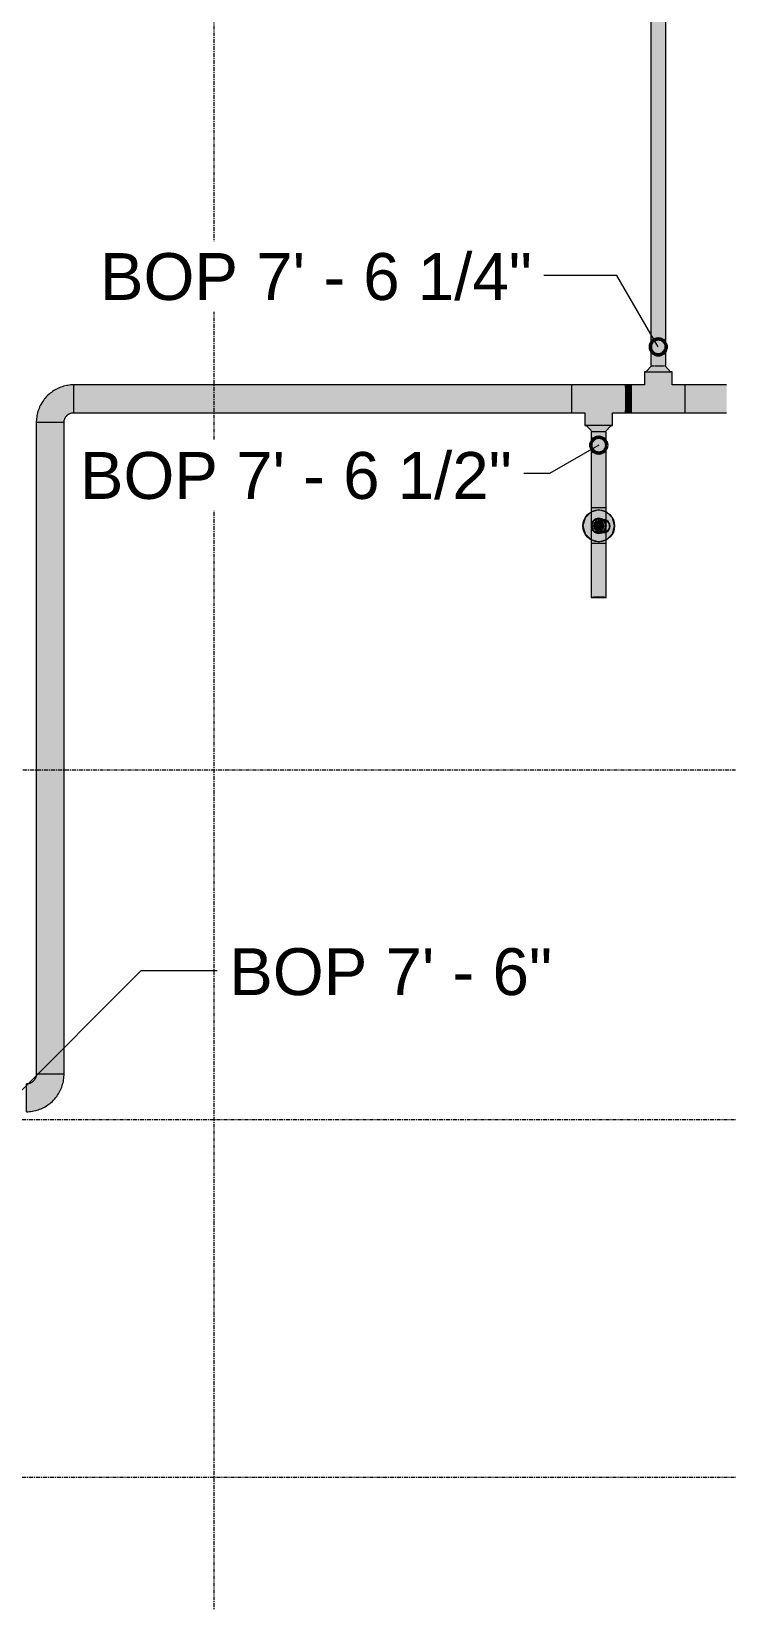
# Model space of a CAD drawing. Header units: inches. Extents: x -3679 to 241, y -496 to 1784.
# Drawn here: x -2155 to -2067.4, y -15.5 to 182 of the extents above; entities that cross this region are included whole.
import ezdxf

# ---------------------------------------------------------------- set-up
doc = ezdxf.new("R2010")
doc.units = ezdxf.units.IN
doc.header["$MEASUREMENT"] = 0
doc.linetypes.add('Grid Line', pattern=[0.875, 0.5, -0.125, 0.125, -0.125])
for name, color, linetype, lineweight in [('A-ANNO-NOTE', 250, 'Continuous', 9), ('G-ANNO-DIMS', 251, 'Continuous', 9), ('P-PIPE', 1, 'Continuous', 9), ('P-PIPE-CNTR', 1, 'Continuous', 9), ('S-GRID', 8, 'Continuous', 9)]:
    doc.layers.add(name, color=color, linetype=linetype, lineweight=lineweight)
doc.styles.add('Arial_1', font='arial.ttf', dxfattribs={"height": 5.901198})

# ---------------------------------------------------------------- blocks, each defined once
blk = doc.blocks.new('Elbow - Welded - Generic - Standard-1092361-LOWER PARKING')
at = {"layer": 'P-PIPE'}
for points in [[(-2155.61, 45.99), (-2154.14, 46.22), (-2152.82, 46.9), (-2151.75, 47.98), (-2151.1, 49.27), (-2150.86, 50.73), (-2151.74, 50.74), (-2154.36, 50.73), (-2154.53, 50.11), (-2154.99, 49.66), (-2155.61, 49.49), (-2155.6, 48.41), (-2155.61, 46.02)], [(-2153.48, 46.56), (-2153.09, 46.74), (-2153.02, 46.79), (-2153.22, 46.69)]]:
    blk.add_hatch(color=256, dxfattribs=at).paths.add_polyline_path(points, flags=0)
at = {"layer": 'P-PIPE', "flags": 128}
for points in [[(-2154.67, 49.92), (-2154.7, 49.88), (-2154.74, 49.85), (-2154.77, 49.81), (-2154.81, 49.78), (-2154.85, 49.75), (-2154.89, 49.72), (-2154.93, 49.69), (-2154.97, 49.67), (-2155.02, 49.64), (-2155.06, 49.62), (-2155.11, 49.6), (-2155.15, 49.58), (-2155.2, 49.56), (-2155.24, 49.55), (-2155.29, 49.53), (-2155.34, 49.52), (-2155.39, 49.51), (-2155.44, 49.5), (-2155.49, 49.5), (-2155.54, 49.49), (-2155.59, 49.49), (-2155.61, 49.49)], [(-2154.36, 50.73), (-2154.37, 50.68), (-2154.37, 50.64), (-2154.37, 50.59), (-2154.38, 50.54), (-2154.39, 50.49), (-2154.4, 50.44), (-2154.41, 50.39), (-2154.43, 50.34), (-2154.44, 50.3), (-2154.46, 50.25), (-2154.48, 50.21), (-2154.5, 50.16), (-2154.53, 50.12), (-2154.55, 50.07), (-2154.58, 50.03), (-2154.61, 49.99), (-2154.64, 49.95), (-2154.67, 49.92)], [(-2152.03, 47.63), (-2151.9, 47.77), (-2151.79, 47.92), (-2151.68, 48.08), (-2151.58, 48.24), (-2151.48, 48.4), (-2151.39, 48.57), (-2151.31, 48.74), (-2151.23, 48.91), (-2151.16, 49.09), (-2151.1, 49.26), (-2151.04, 49.45), (-2150.99, 49.63), (-2150.95, 49.82), (-2150.92, 50), (-2150.9, 50.19), (-2150.88, 50.38), (-2150.87, 50.57), (-2150.86, 50.73)], [(-2155.61, 45.99), (-2155.42, 46), (-2155.23, 46.01), (-2155.04, 46.03), (-2154.85, 46.05), (-2154.66, 46.09), (-2154.48, 46.13), (-2154.3, 46.18), (-2154.11, 46.23), (-2153.94, 46.3), (-2153.76, 46.37), (-2153.59, 46.44), (-2153.42, 46.53), (-2153.25, 46.62), (-2153.09, 46.72), (-2152.93, 46.82), (-2152.77, 46.93), (-2152.62, 47.05), (-2152.48, 47.17), (-2152.34, 47.3), (-2152.2, 47.43), (-2152.08, 47.57), (-2152.03, 47.63)]]:
    blk.add_lwpolyline(points, dxfattribs=at)
at = {"layer": 'P-PIPE'}
for centre, major_axis, ratio, start_param, end_param in [((-2155.61, 47.74), (0, 1.75), 0.001812, 6.023472, 6.283185), ((-2155.61, 47.74), (0, 1.75), 0.001812, 5.761673, 6.022055), ((-2152.61, 50.73), (1.75, 0), 0.002086, 3.009782, 3.139781), ((-2152.61, 50.73), (1.75, 0), 0.002086, 2.618549, 2.877982), ((-2152.61, 50.73), (1.75, 0), 0.002086, 2.35649, 2.616182), ((-2152.61, 50.73), (1.75, 0), 0.002086, 2.094565, 2.354383), ((-2152.61, 50.73), (1.75, 0), 0.002086, 1.832683, 2.092583), ((-2152.61, 50.73), (1.75, 0), 0.002086, 1.570817, 1.830784), ((-2152.61, 50.73), (1.75, 0), 0.002086, 1.308955, 1.568985), ((-2152.61, 50.73), (1.75, 0), 0.002086, 1.047089, 1.307185), ((-2152.61, 50.73), (1.75, 0), 0.002086, 0.785207, 1.045386), ((-2152.61, 50.73), (1.75, 0), 0.002086, 0.523281, 0.783587), ((-2152.61, 50.73), (1.75, 0), 0.002086, 0.261218, 0.521787), ((-2152.61, 50.73), (1.75, 0), 0.002086, 0, 0.259988), ((-2155.61, 47.74), (0, 1.75), 0.001812, 5.499873, 5.759953), ((-2155.61, 47.74), (0, 1.75), 0.001812, 5.238074, 5.498008), ((-2155.61, 47.74), (0, 1.75), 0.001812, 4.976274, 5.236112), ((-2155.61, 47.74), (0, 1.75), 0.001812, 4.714475, 4.974236), ((-2155.61, 47.74), (0, 1.75), 0.001812, 4.452676, 4.712366), ((-2155.61, 47.74), (0, 1.75), 0.001812, 3.667277, 3.926651), ((-2155.61, 47.74), (0, 1.75), 0.001812, 3.405478, 3.664553), ((-2155.61, 47.74), (0, 1.75), 0.001812, 3.143679, 3.273541), ((-2155.61, 47.74), (0, 1.75), 0.001812, 4.190876, 4.45049), ((-2155.61, 47.74), (0, 1.75), 0.001812, 3.929077, 4.188595)]:
    blk.add_ellipse(centre, major_axis=major_axis, ratio=ratio, start_param=start_param, end_param=end_param, dxfattribs=at)
blk = doc.blocks.new('Elbow - Welded - Generic - Standard-1092384-LOWER PARKING')
at = {"layer": 'P-PIPE'}
for points in [[(-2150.86, 132.75), (-2150.7, 133.37), (-2150.24, 133.83), (-2149.62, 133.99), (-2149.62, 134.87), (-2149.62, 137.49), (-2151.09, 137.26), (-2152.41, 136.59), (-2153.47, 135.51), (-2154.13, 134.22), (-2154.36, 132.75), (-2153.49, 132.75), (-2150.89, 132.75)], [(-2152.41, 136.59), (-2151.75, 136.92), (-2152.13, 136.75), (-2152.27, 136.67)]]:
    blk.add_hatch(color=256, dxfattribs=at).paths.add_polyline_path(points, flags=0)
at = {"layer": 'P-PIPE', "flags": 128}
for points in [[(-2149.62, 137.49), (-2149.81, 137.49), (-2150, 137.48), (-2150.19, 137.46), (-2150.38, 137.43), (-2150.56, 137.4), (-2150.75, 137.36), (-2150.93, 137.31), (-2151.11, 137.25), (-2151.29, 137.19), (-2151.47, 137.12), (-2151.64, 137.04), (-2151.81, 136.96), (-2151.98, 136.87), (-2152.14, 136.77), (-2152.3, 136.66), (-2152.45, 136.55), (-2152.6, 136.44), (-2152.75, 136.32), (-2152.89, 136.19), (-2152.98, 136.1)], [(-2152.98, 136.1), (-2153.11, 135.97), (-2153.23, 135.82), (-2153.35, 135.68), (-2153.47, 135.52), (-2153.58, 135.37), (-2153.68, 135.21), (-2153.77, 135.04), (-2153.86, 134.88), (-2153.94, 134.71), (-2154.02, 134.53), (-2154.09, 134.35), (-2154.15, 134.17), (-2154.2, 133.99), (-2154.25, 133.81), (-2154.28, 133.62), (-2154.31, 133.44), (-2154.34, 133.25), (-2154.35, 133.06), (-2154.36, 132.87), (-2154.36, 132.75)], [(-2150.86, 132.75), (-2150.86, 132.8), (-2150.86, 132.85), (-2150.86, 132.9), (-2150.85, 132.95), (-2150.84, 133), (-2150.83, 133.05), (-2150.82, 133.09), (-2150.8, 133.14), (-2150.78, 133.19), (-2150.77, 133.23), (-2150.75, 133.28), (-2150.72, 133.32), (-2150.7, 133.37), (-2150.67, 133.41), (-2150.65, 133.45), (-2150.62, 133.49), (-2150.59, 133.53), (-2150.56, 133.57), (-2150.52, 133.61), (-2150.5, 133.63)], [(-2150.5, 133.63), (-2150.47, 133.66), (-2150.43, 133.7), (-2150.39, 133.73), (-2150.35, 133.76), (-2150.31, 133.79), (-2150.27, 133.81), (-2150.22, 133.84), (-2150.18, 133.86), (-2150.14, 133.88), (-2150.09, 133.9), (-2150.04, 133.92), (-2150, 133.93), (-2149.95, 133.95), (-2149.9, 133.96), (-2149.85, 133.97), (-2149.8, 133.98), (-2149.75, 133.99), (-2149.7, 133.99), (-2149.65, 133.99), (-2149.62, 133.99)]]:
    blk.add_lwpolyline(points, dxfattribs=at)
at = {"layer": 'P-PIPE'}
for centre, major_axis, ratio, start_param, end_param in [((-2149.62, 135.74), (0, 1.75), 0.002084, 6.023472, 6.283185), ((-2149.62, 135.74), (0, 1.75), 0.002084, 4.714475, 4.974236), ((-2149.62, 135.74), (0, 1.75), 0.002084, 4.452676, 4.712366), ((-2152.61, 132.75), (1.75, 0), 0.002086, 3.009645, 3.139509), ((-2152.61, 132.75), (1.75, 0), 0.002086, 2.618632, 2.87771), ((-2152.61, 132.75), (1.75, 0), 0.002086, 2.356534, 2.61591), ((-2152.61, 132.75), (1.75, 0), 0.002086, 2.09459, 2.354111), ((-2152.61, 132.75), (1.75, 0), 0.002086, 1.832696, 2.092311), ((-2152.61, 132.75), (1.75, 0), 0.002086, 1.57082, 1.830512), ((-2152.61, 132.75), (1.75, 0), 0.002086, 1.308949, 1.568713), ((-2152.61, 132.75), (1.75, 0), 0.002086, 1.047073, 1.306913), ((-2152.61, 132.75), (1.75, 0), 0.002086, 0.785178, 1.045114), ((-2152.61, 132.75), (1.75, 0), 0.002086, 0.523233, 0.783314), ((-2152.61, 132.75), (1.75, 0), 0.002086, 0.261131, 0.521515), ((-2152.61, 132.75), (1.75, 0), 0.002086, 0, 0.259716), ((-2149.62, 135.74), (0, 1.75), 0.002084, 3.405478, 3.664553), ((-2149.62, 135.74), (0, 1.75), 0.002084, 3.143679, 3.273541)]:
    blk.add_ellipse(centre, major_axis=major_axis, ratio=ratio, start_param=start_param, end_param=end_param, dxfattribs=at)
blk = doc.blocks.new('Transition - Generic - Plumbing-CW-1022941-LOWER PARKING')
at = {"layer": 'P-PIPE'}
for points in [[(-2118.76, 774.93), (-2118.76, 775.09), (-2118.93, 775.11), (-2119.12, 775.19), (-2119.23, 775.28), (-2119.33, 775.42), (-2119.4, 775.62), (-2119.42, 775.75), (-2119.39, 775.91), (-2119.3, 776.11), (-2119.22, 776.21), (-2119.09, 776.31), (-2118.91, 776.38), (-2118.76, 776.4), (-2118.76, 776.56), (-2119.33, 776.32), (-2119.57, 775.75), (-2119.33, 775.17), (-2118.76, 774.93)], [(-2118.76, 774.93), (-2118.18, 775.17), (-2117.95, 775.75), (-2118.18, 776.32), (-2118.76, 776.56), (-2118.76, 776.4), (-2118.54, 776.36), (-2118.41, 776.29), (-2118.26, 776.17), (-2118.19, 776.07), (-2118.12, 775.87), (-2118.11, 775.69), (-2118.12, 775.57), (-2118.22, 775.38), (-2118.34, 775.25), (-2118.43, 775.17), (-2118.61, 775.11), (-2118.76, 775.09), (-2118.76, 774.93)]]:
    blk.add_hatch(color=256, dxfattribs=at).paths.add_polyline_path(points, flags=0)
for start_param, end_param in [(4.784716, 7.926309), (1.643123, 4.784716)]:
    blk.add_ellipse((-2118.76, 775.75), major_axis=(-0.81, 0.059), ratio=0.999999, start_param=start_param, end_param=end_param, dxfattribs=at)
blk = doc.blocks.new('Transition - Generic - Plumbing-CW-1234038-LOWER PARKING')
at = {"layer": 'P-PIPE'}
for points in [[(-2083.81, 119.74), (-2083.66, 120.01), (-2083.34, 120.01), (-2083.19, 119.74), (-2082.94, 119.74), (-2083.1, 120.14), (-2083.5, 120.31), (-2083.9, 120.14), (-2084.06, 119.74), (-2083.86, 119.74)], [(-2083.5, 119.18), (-2083.1, 119.35), (-2082.94, 119.74), (-2083.19, 119.74), (-2083.34, 119.47), (-2083.66, 119.47), (-2083.83, 119.74), (-2084.06, 119.74), (-2083.9, 119.35), (-2083.7, 119.26)], [(-2083.34, 119.47), (-2083.19, 119.74), (-2083.34, 120.01), (-2083.66, 120.01), (-2083.81, 119.74), (-2083.66, 119.47)]]:
    blk.add_hatch(color=256, dxfattribs=at).paths.add_polyline_path(points, flags=0)
for radius, start, end in [(0.562, 0, 180), (0.562, 180, 0), (0.312, 0, 180), (0.312, 180, 0)]:
    blk.add_arc((-2083.5, 119.74), radius, start, end, dxfattribs=at)

msp = doc.modelspace()

# ---------------------------------------------------------------- hatches: boundary and pattern name
at = {"layer": 'A-ANNO-NOTE'}
msp.add_hatch(color=256, dxfattribs=at).paths.add_polyline_path([(-2083.5, 117.74), (-2082.5, 118.01), (-2081.77, 118.74), (-2081.5, 119.74), (-2081.77, 120.74), (-2082.5, 121.47), (-2083.5, 121.74), (-2084.5, 121.47), (-2085.23, 120.74), (-2085.5, 119.74), (-2085.23, 118.74), (-2084.5, 118.01)], flags=0)
h = msp.add_hatch(color=256, dxfattribs=at)
edge = h.paths.add_edge_path(flags=0)
edge.add_arc((-2083.5, 119.74), 2, 0, 360)
at = {"layer": 'P-PIPE'}
for points in [[(-2076, 139.91), (-2076.01, 198.19), (-2076.95, 198.19), (-2076.95, 139.91), (-2076.48, 139.91), (-2076.25, 139.91)], [(-2076, 139.91), (-2075.05, 139.91), (-2075.05, 198.19), (-2076, 198.19), (-2076, 147.43)], [(-2076, 135.74), (-2074.25, 137.49), (-2074.25, 139.13), (-2074.87, 139.12), (-2077.7, 139.13), (-2077.75, 139.13), (-2077.75, 137.49), (-2076.45, 136.19), (-2076.29, 136.03)], [(-2089.24, 135.74), (-2086.88, 135.74), (-2086.89, 137.49), (-2149.62, 137.49), (-2149.62, 136.62), (-2149.62, 135.74), (-2122.93, 135.74)], [(-2079.38, 135.74), (-2079.38, 135.74), (-2079.39, 137.49), (-2080.11, 137.49), (-2080.11, 136.61), (-2080.11, 135.74)], [(-2079.39, 133.99), (-2072.61, 133.99), (-2072.61, 134.86), (-2072.61, 136.19), (-2072.61, 136.2), (-2072.61, 136.97), (-2072.61, 136.98), (-2072.61, 137.49), (-2074.25, 137.49), (-2074.76, 136.97), (-2076, 135.74), (-2077.75, 137.49), (-2079.39, 137.49), (-2079.38, 136.4), (-2079.39, 134.02)], [(-2072.61, 135.74), (-2067.38, 135.74), (-2067.39, 137.49), (-2072.61, 137.49), (-2072.61, 136.32), (-2072.61, 136.03)], [(-2122.93, 133.99), (-2086.89, 133.99), (-2086.88, 134.89), (-2086.88, 135.74), (-2149.62, 135.74), (-2149.62, 133.99), (-2139.77, 133.99)], [(-2081.75, 132.36), (-2081.75, 133.99), (-2082.13, 134.38), (-2083.5, 135.75), (-2085.25, 133.99), (-2085.25, 132.36), (-2084.87, 132.36), (-2082.62, 132.37), (-2081.8, 132.36)], [(-2079.68, 133.99), (-2079.39, 133.99), (-2079.38, 134.88), (-2079.38, 135.74), (-2080.11, 135.74), (-2080.11, 133.99)], [(-2067.7, 133.99), (-2067.39, 133.99), (-2067.38, 135.08), (-2067.38, 135.74), (-2072.61, 135.74), (-2072.61, 133.99), (-2068.19, 133.99)], [(-2154.36, 50.73), (-2153.25, 50.74), (-2152.61, 50.74), (-2152.61, 132.75), (-2154.36, 132.75), (-2154.36, 50.74)], [(-2150.86, 50.73), (-2150.86, 62.62), (-2150.86, 132.75), (-2151.97, 132.75), (-2152.61, 132.75), (-2152.61, 50.74), (-2150.89, 50.74)], [(-2081.94, 132.35), (-2082.29, 132.36), (-2085.19, 132.36), (-2085.19, 132.35), (-2084.71, 132.36), (-2082.29, 132.36), (-2081.94, 132.35)], [(-2082.69, 131.58), (-2081.94, 132.36), (-2082.92, 132.36), (-2085.06, 132.36), (-2084.31, 131.58), (-2082.69, 131.58)], [(-2084.45, 121.99), (-2084.15, 121.99), (-2083.5, 121.99), (-2083.5, 131.58), (-2084.45, 131.58), (-2084.45, 121.99)], [(-2082.55, 121.99), (-2082.55, 131.58), (-2082.83, 131.58), (-2083.5, 131.58), (-2083.5, 121.99), (-2082.57, 121.99)], [(-2084.45, 110.74), (-2084.32, 110.75), (-2083.5, 110.76), (-2083.5, 117.5), (-2083.75, 117.5), (-2083.75, 117.5), (-2084.45, 117.5), (-2084.45, 115.62)], [(-2082.55, 110.74), (-2082.55, 117.5), (-2082.85, 117.5), (-2083.5, 117.5), (-2083.5, 110.76), (-2082.58, 110.75)], [(-2083.75, 110.73), (-2082.55, 110.74), (-2083.25, 110.76), (-2084.45, 110.74), (-2084.17, 110.73)]]:
    msp.add_hatch(color=256, dxfattribs=at).paths.add_polyline_path(points, flags=0)
h = msp.add_hatch(color=256, dxfattribs=at)
h.paths.add_polyline_path([(-2076, 139.12), (-2074.44, 139.13), (-2075.19, 139.91), (-2076.82, 139.9), (-2077.56, 139.13), (-2076.25, 139.12), (-2076, 139.12)], flags=0)
h.paths.add_polyline_path([(-2076.82, 139.12), (-2076.82, 139.12), (-2076.82, 139.63)], flags=0)
h = msp.add_hatch(color=256, dxfattribs=at)
h.paths.add_polyline_path([(-2081.75, 133.99), (-2080.11, 133.99), (-2080.11, 134.94), (-2080.11, 137.49), (-2086.89, 137.49), (-2086.88, 136.63), (-2086.89, 133.99), (-2085.25, 133.99), (-2084.36, 134.89), (-2083.5, 135.75), (-2081.75, 133.99)], flags=0)
h.paths.add_polyline_path([(-2086.88, 136.21), (-2086.88, 136.21), (-2080.82, 136.21)], flags=0)
h = msp.add_hatch(color=256, dxfattribs=at)
h.paths.add_polyline_path([(-2084.45, 117.5), (-2083.98, 117.51), (-2083.97, 117.51), (-2083.5, 117.51), (-2083.5, 118.79), (-2083.75, 118.83), (-2083.98, 118.92), (-2084.17, 119.07), (-2084.34, 119.31), (-2084.38, 119.38), (-2084.43, 119.56), (-2084.45, 119.74), (-2084.45, 118.92)], flags=0)
h.paths.add_polyline_path([(-2084.45, 119.74), (-2084.42, 119.99), (-2084.29, 120.28), (-2084.15, 120.43), (-2083.97, 120.57), (-2083.75, 120.66), (-2083.5, 120.69), (-2083.5, 121.99), (-2084.45, 121.99), (-2084.45, 119.91)], flags=0)
h = msp.add_hatch(color=256, dxfattribs=at)
h.paths.add_polyline_path([(-2083.5, 118.79), (-2083.25, 118.82), (-2083.02, 118.92), (-2082.83, 119.07), (-2082.67, 119.28), (-2082.58, 119.5), (-2082.55, 119.74), (-2082.58, 119.99), (-2082.68, 120.22), (-2082.86, 120.44), (-2083.02, 120.57), (-2083.25, 120.66), (-2083.5, 120.69), (-2083.75, 120.66), (-2083.98, 120.57), (-2084.19, 120.39), (-2084.32, 120.22), (-2084.42, 119.99), (-2084.45, 119.74), (-2084.42, 119.5), (-2084.32, 119.27), (-2084.14, 119.04), (-2083.93, 118.9), (-2083.75, 118.82)], flags=0)
h.paths.add_polyline_path([(-2083.5, 118.93), (-2084.08, 119.17), (-2084.31, 119.74), (-2084.07, 120.32), (-2083.5, 120.55), (-2082.93, 120.32), (-2082.69, 119.74), (-2082.94, 119.16), (-2083.5, 118.93)], flags=0)
h = msp.add_hatch(color=256, dxfattribs=at)
h.paths.add_polyline_path([(-2082.55, 117.5), (-2082.55, 119.74), (-2082.58, 119.5), (-2082.71, 119.21), (-2082.85, 119.05), (-2083.06, 118.9), (-2083.3, 118.82), (-2083.5, 118.79), (-2083.5, 117.51), (-2083.03, 117.51), (-2083.02, 117.51), (-2082.58, 117.5)], flags=0)
h.paths.add_polyline_path([(-2082.55, 119.74), (-2082.55, 121.99), (-2082.83, 121.99), (-2083.5, 121.99), (-2083.5, 120.69), (-2083.25, 120.66), (-2083.02, 120.57), (-2082.82, 120.4), (-2082.66, 120.18), (-2082.62, 120.1), (-2082.57, 119.93)], flags=0)
h = msp.add_hatch(color=256, dxfattribs=at)
h.paths.add_polyline_path([(-2083.5, 119.09), (-2083.33, 119.11), (-2083.17, 119.17), (-2083.1, 119.23), (-2083.1, 119.35), (-2083.5, 119.18), (-2083.9, 119.35), (-2084.06, 119.74), (-2083.9, 120.14), (-2083.5, 120.31), (-2083.1, 120.14), (-2082.94, 119.74), (-2082.84, 119.74), (-2082.86, 119.91), (-2082.93, 120.07), (-2083.04, 120.21), (-2083.17, 120.31), (-2083.33, 120.38), (-2083.5, 120.4), (-2083.7, 120.37), (-2083.84, 120.31), (-2084, 120.16), (-2084.07, 120.07), (-2084.14, 119.91), (-2084.16, 119.74), (-2084.14, 119.57), (-2084.07, 119.41), (-2083.96, 119.28), (-2083.83, 119.17), (-2083.67, 119.11)], flags=0)
h.paths.add_polyline_path([(-2083.1, 119.23), (-2083, 119.32), (-2082.93, 119.41), (-2082.86, 119.59), (-2082.84, 119.74), (-2082.94, 119.74), (-2083.1, 119.35)], flags=0)

# ---------------------------------------------------------------- linework, layer by layer
at = {"layer": 'A-ANNO-NOTE'}
for p, q in [((-2085.23, 120.74), (-2085.5, 119.74)), ((-2084.5, 121.47), (-2085.23, 120.74)), ((-2083.5, 121.74), (-2084.5, 121.47)), ((-2082.5, 121.47), (-2083.5, 121.74)), ((-2081.77, 120.74), (-2082.5, 121.47)), ((-2081.5, 119.74), (-2081.77, 120.74)), ((-2085.5, 119.74), (-2085.23, 118.74)), ((-2085.23, 118.74), (-2084.5, 118.01)), ((-2082.5, 118.01), (-2081.77, 118.74)), ((-2081.77, 118.74), (-2081.5, 119.74)), ((-2084.5, 118.01), (-2083.5, 117.74)), ((-2083.5, 117.74), (-2082.5, 118.01))]:
    msp.add_line(p, q, dxfattribs=at)
msp.add_circle((-2083.5, 119.74), 2, dxfattribs=at)
at = {"layer": 'G-ANNO-DIMS'}
for p, q in [((-2081.2, 151.27), (-2090.79, 151.27)), ((-2076, 142.27), (-2081.2, 151.27)), ((-2083.5, 129.9), (-2089.71, 126.32)), ((-2089.71, 126.32), (-2093.32, 126.32)), ((-2157.17, 47.74), (-2141.13, 63.78)), ((-2141.13, 63.78), (-2131.56, 63.78))]:
    msp.add_line(p, q, dxfattribs=at)
at = {"layer": 'G-ANNO-DIMS', "lineweight": 50}
for centre in [(-2076, 142.27), (-2083.5, 129.9)]:
    msp.add_circle(centre, 1, dxfattribs=at)
at = {"layer": 'P-PIPE'}
for p, q in [((-2076.95, 198.19), (-2076.95, 139.91)), ((-2075.05, 139.91), (-2075.05, 198.19)), ((-2077.75, 139.13), (-2077.75, 137.49)), ((-2077.56, 139.13), (-2076.81, 139.91)), ((-2075.19, 139.91), (-2074.44, 139.13)), ((-2074.25, 137.49), (-2074.25, 139.13)), ((-2086.89, 137.49), (-2149.62, 137.49)), ((-2080.11, 137.49), (-2086.89, 137.49)), ((-2079.39, 137.49), (-2080.11, 137.49)), ((-2077.75, 137.49), (-2079.39, 137.49)), ((-2072.61, 137.49), (-2074.25, 137.49)), ((-2067.39, 137.49), (-2072.61, 137.49)), ((-2154.36, 132.75), (-2154.36, 50.73)), ((-2150.86, 50.73), (-2150.86, 132.75)), ((-2149.62, 133.99), (-2086.89, 133.99)), ((-2086.89, 133.99), (-2085.25, 133.99)), ((-2085.25, 133.99), (-2085.25, 132.36)), ((-2085.06, 132.36), (-2084.31, 131.58)), ((-2082.69, 131.58), (-2081.94, 132.36)), ((-2081.75, 133.99), (-2080.11, 133.99)), ((-2081.75, 132.36), (-2081.75, 133.99)), ((-2080.11, 133.99), (-2079.39, 133.99)), ((-2079.39, 133.99), (-2072.61, 133.99)), ((-2072.61, 133.99), (-2067.39, 133.99)), ((-2084.45, 131.58), (-2084.45, 121.99)), ((-2082.55, 121.99), (-2082.55, 131.58)), ((-2084.45, 121.99), (-2084.45, 119.74)), ((-2082.55, 117.5), (-2082.55, 121.99)), ((-2084.45, 119.74), (-2084.45, 117.5)), ((-2084.45, 117.5), (-2084.45, 110.74)), ((-2082.55, 110.74), (-2082.55, 117.5))]:
    msp.add_line(p, q, dxfattribs=at)
for centre, radius, start, end in [((-2083.5, 119.74), 0.951, 90, 270), ((-2083.5, 119.74), 0.951, 270, 90), ((-2083.5, 119.74), 0.657, 0, 180), ((-2083.5, 119.74), 0.657, 180, 0), ((-2083.5, 119.41), 0.329, 201.1379, 270), ((-2083.5, 120.07), 0.329, 21.139, 90)]:
    msp.add_arc(centre, radius, start, end, dxfattribs=at)
for centre, major_axis, ratio, start_param, end_param in [((-2076, 139.13), (1.75, 0), 0.004167, 2.683344, 3.141593), ((-2076, 139.13), (1.75, 0), 0.004167, 3.143717, 6.283185), ((-2076, 139.91), (0.95, 0), 0.004167, 3.141593, 4.057988), ((-2076, 139.91), (0.95, 0), 0.004167, 4.18879, 4.712389), ((-2076, 139.91), (0.95, 0), 0.004167, 4.712389, 6.283185), ((-2076, 139.13), (1.75, 0), 0.004167, 0.002125, 0.457557), ((-2149.62, 135.74), (0, 1.75), 0.002075, 6.153242, 6.283185), ((-2149.62, 135.74), (0, 1.75), 0.002075, 5.762315, 6.021386), ((-2149.62, 135.74), (0, 1.75), 0.002075, 5.500215, 5.759587), ((-2149.62, 135.74), (0, 1.75), 0.002075, 5.23827, 5.497787), ((-2149.62, 135.74), (0, 1.75), 0.002075, 4.976375, 5.235988), ((-2086.89, 135.74), (0, 1.75), 0.002084, 6.027084, 6.283185), ((-2086.89, 135.74), (0, 1.75), 0.002075, 6.155118, 6.283185), ((-2086.89, 135.74), (0, 1.75), 0.002075, 5.893319, 6.021386), ((-2086.89, 135.74), (0, 1.75), 0.002084, 5.765284, 5.893351), ((-2086.89, 135.74), (0, 1.75), 0.002075, 5.631519, 5.759587), ((-2086.89, 135.74), (0, 1.75), 0.002084, 5.503485, 5.631552), ((-2086.89, 135.74), (0, 1.75), 0.002084, 5.241686, 5.498384), ((-2086.89, 135.74), (0, 1.75), 0.002075, 5.242215, 5.497787), ((-2086.89, 135.74), (0, 1.75), 0.002084, 4.979886, 5.236325), ((-2086.89, 135.74), (0, 1.75), 0.002075, 4.980158, 5.235988), ((-2080.11, 135.74), (0, 1.75), 0.002084, 6.027084, 6.283185), ((-2080.11, 135.74), (0, 1.75), 0.002125, 6.155118, 6.283185), ((-2080.11, 135.74), (0, 1.75), 0.002125, 5.893319, 6.021386), ((-2080.11, 135.74), (0, 1.75), 0.002084, 5.765284, 5.893351), ((-2080.11, 135.74), (0, 1.75), 0.002125, 5.63152, 5.759587), ((-2080.11, 135.74), (0, 1.75), 0.002084, 5.503485, 5.631552), ((-2080.11, 135.74), (0, 1.75), 0.002084, 5.241686, 5.498384), ((-2080.11, 135.74), (0, 1.75), 0.002125, 5.242215, 5.497787), ((-2080.11, 135.74), (0, 1.75), 0.002084, 4.979886, 5.236325), ((-2080.11, 135.74), (0, 1.75), 0.002125, 4.980158, 5.235988), ((-2079.39, 135.74), (0, 1.75), 0.002125, 6.15019, 6.279019), ((-2079.39, 135.74), (0, 1.75), 0.002125, 6.021386, 6.150214), ((-2079.39, 135.74), (0, 1.75), 0.002125, 5.888391, 6.017219), ((-2079.39, 135.74), (0, 1.75), 0.002125, 5.759587, 5.888415), ((-2079.39, 135.74), (0, 1.75), 0.002125, 5.497787, 5.756142), ((-2079.39, 135.74), (0, 1.75), 0.002125, 5.498458, 5.75542), ((-2079.39, 135.74), (0, 1.75), 0.002125, 5.235988, 5.494055), ((-2079.39, 135.74), (0, 1.75), 0.002125, 5.236373, 5.493621), ((-2079.39, 135.74), (0, 1.75), 0.002125, 4.974385, 5.231821), ((-2079.39, 135.74), (0, 1.75), 0.002125, 4.974188, 5.232066), ((-2072.61, 135.74), (0, 1.75), 0.002125, 6.15019, 6.279019), ((-2072.61, 135.74), (0, 1.75), 0.002086, 6.021386, 6.15021), ((-2072.61, 135.74), (0, 1.75), 0.002086, 5.759587, 5.888394), ((-2072.61, 135.74), (0, 1.75), 0.002086, 5.497787, 5.756142), ((-2072.61, 135.74), (0, 1.75), 0.002086, 5.235988, 5.494055), ((-2072.61, 135.74), (0, 1.75), 0.002086, 4.974188, 5.232066), ((-2072.61, 135.74), (0, 1.75), 0.002125, 4.974385, 5.231821), ((-2149.62, 135.74), (0, 1.75), 0.002075, 4.714499, 4.974188), ((-2149.62, 135.74), (0, 1.75), 0.002075, 4.452628, 4.712389), ((-2149.62, 135.74), (0, 1.75), 0.002075, 4.190752, 4.45059), ((-2149.62, 135.74), (0, 1.75), 0.002075, 3.928857, 4.18879), ((-2149.62, 135.74), (0, 1.75), 0.002075, 3.666913, 3.926991), ((-2086.89, 135.74), (0, 1.75), 0.002084, 4.718087, 4.974319), ((-2086.89, 135.74), (0, 1.75), 0.002075, 4.718152, 4.974188), ((-2086.89, 135.74), (0, 1.75), 0.002084, 4.456287, 4.712328), ((-2086.89, 135.74), (0, 1.75), 0.002075, 4.456161, 4.712389), ((-2086.89, 135.74), (0, 1.75), 0.002084, 4.194488, 4.450323), ((-2086.89, 135.74), (0, 1.75), 0.002075, 4.194155, 4.45059), ((-2086.89, 135.74), (0, 1.75), 0.002084, 3.932689, 4.188267), ((-2086.89, 135.74), (0, 1.75), 0.002075, 3.932098, 4.18879), ((-2086.89, 135.74), (0, 1.75), 0.002075, 3.798917, 3.926991), ((-2086.89, 135.74), (0, 1.75), 0.002084, 3.670889, 3.798956), ((-2080.11, 135.74), (0, 1.75), 0.002084, 4.718087, 4.974319), ((-2080.11, 135.74), (0, 1.75), 0.002125, 4.718152, 4.974188), ((-2080.11, 135.74), (0, 1.75), 0.002084, 4.456287, 4.712328), ((-2080.11, 135.74), (0, 1.75), 0.002125, 4.456161, 4.712389), ((-2080.11, 135.74), (0, 1.75), 0.002084, 4.194488, 4.450323), ((-2080.11, 135.74), (0, 1.75), 0.002125, 4.194155, 4.45059), ((-2080.11, 135.74), (0, 1.75), 0.002084, 3.932689, 4.188267), ((-2080.11, 135.74), (0, 1.75), 0.002125, 3.932098, 4.18879), ((-2080.11, 135.74), (0, 1.75), 0.002125, 3.798892, 3.926991), ((-2080.11, 135.74), (0, 1.75), 0.002084, 3.670889, 3.798956), ((-2079.39, 135.74), (0, 1.75), 0.002125, 4.712435, 4.970022), ((-2079.39, 135.74), (0, 1.75), 0.002125, 4.712389, 4.970115), ((-2079.39, 135.74), (0, 1.75), 0.002125, 4.450494, 4.708222), ((-2079.39, 135.74), (0, 1.75), 0.002125, 4.45059, 4.708174), ((-2079.39, 135.74), (0, 1.75), 0.002125, 4.188543, 4.446423), ((-2079.39, 135.74), (0, 1.75), 0.002125, 4.18879, 4.446223), ((-2079.39, 135.74), (0, 1.75), 0.002125, 3.926553, 4.184624), ((-2079.39, 135.74), (0, 1.75), 0.002125, 3.926991, 4.184234), ((-2079.39, 135.74), (0, 1.75), 0.002125, 3.664463, 3.922824), ((-2079.39, 135.74), (0, 1.75), 0.002125, 3.665191, 3.922147), ((-2072.61, 135.74), (0, 1.75), 0.002086, 4.712389, 4.970115), ((-2072.61, 135.74), (0, 1.75), 0.002125, 4.712435, 4.970022), ((-2072.61, 135.74), (0, 1.75), 0.002086, 4.45059, 4.708174), ((-2072.61, 135.74), (0, 1.75), 0.002125, 4.450494, 4.708222), ((-2072.61, 135.74), (0, 1.75), 0.002086, 4.18879, 4.446223), ((-2072.61, 135.74), (0, 1.75), 0.002086, 3.926991, 4.184234), ((-2072.61, 135.74), (0, 1.75), 0.002086, 3.665191, 3.922147), ((-2152.61, 132.75), (1.75, 0), 0.002086, 2.879793, 3.009657), ((-2152.61, 132.75), (1.75, 0), 0.002086, 2.617994, 2.878374), ((-2152.61, 132.75), (1.75, 0), 0.002086, 2.356194, 2.616274), ((-2152.61, 132.75), (1.75, 0), 0.002086, 2.094395, 2.35433), ((-2152.61, 132.75), (1.75, 0), 0.002086, 1.832596, 2.092435), ((-2152.61, 132.75), (1.75, 0), 0.002086, 1.570796, 1.830559), ((-2152.61, 132.75), (1.75, 0), 0.002086, 1.308997, 1.568689), ((-2152.61, 132.75), (1.75, 0), 0.002086, 1.047198, 1.306813), ((-2152.61, 132.75), (1.75, 0), 0.002086, 0.785398, 1.044918), ((-2152.61, 132.75), (1.75, 0), 0.002086, 0.523599, 0.782973), ((-2152.61, 132.75), (1.75, 0), 0.002086, 0.261799, 0.520873), ((-2152.61, 132.75), (1.75, 0), 0.002086, 0, 0.129864), ((-2149.62, 135.74), (0, 1.75), 0.002075, 3.404812, 3.665191), ((-2149.62, 135.74), (0, 1.75), 0.002075, 3.273634, 3.403392), ((-2086.89, 135.74), (0, 1.75), 0.002084, 3.40909, 3.537157), ((-2086.89, 135.74), (0, 1.75), 0.002075, 3.275324, 3.403392), ((-2086.89, 135.74), (0, 1.75), 0.002084, 3.147291, 3.275358), ((-2086.89, 135.74), (0, 1.75), 0.002075, 3.537121, 3.665191), ((-2083.5, 132.36), (1.75, 0), 0.005698, 0, 3.139509), ((-2083.5, 132.36), (1.75, 0), 0.005698, 3.141593, 3.601568), ((-2083.5, 132.36), (1.75, 0), 0.005698, 5.823924, 6.281102), ((-2080.11, 135.74), (0, 1.75), 0.002125, 3.537108, 3.665191), ((-2080.11, 135.74), (0, 1.75), 0.002084, 3.40909, 3.537157), ((-2080.11, 135.74), (0, 1.75), 0.002125, 3.275322, 3.403392), ((-2080.11, 135.74), (0, 1.75), 0.002084, 3.147291, 3.275358), ((-2079.39, 135.74), (0, 1.75), 0.002125, 3.403392, 3.53222), ((-2079.39, 135.74), (0, 1.75), 0.002125, 3.141593, 3.399225), ((-2079.39, 135.74), (0, 1.75), 0.002125, 3.141593, 3.270421), ((-2079.39, 135.74), (0, 1.75), 0.002125, 3.532197, 3.661025), ((-2072.61, 135.74), (0, 1.75), 0.002125, 3.532197, 3.661025), ((-2072.61, 135.74), (0, 1.75), 0.002086, 3.403392, 3.53222), ((-2072.61, 135.74), (0, 1.75), 0.002125, 3.141593, 3.399225), ((-2072.61, 135.74), (0, 1.75), 0.002086, 3.141593, 3.270421), ((-2083.5, 131.58), (0.95, 0), 0.005698, 1.570796, 3.141593), ((-2083.5, 131.58), (0.95, 0), 0.005698, 0, 1.570796), ((-2083.5, 121.99), (0.951, 0), 0.005698, 1.570797, 3.141593), ((-2083.5, 121.99), (0.95, 0), 0.005698, 2.357161, 2.617994), ((-2083.5, 121.99), (0.95, 0), 0.005698, 2.09492, 2.356194), ((-2083.5, 121.99), (0.95, 0), 0.005698, 1.83283, 2.094395), ((-2083.5, 121.99), (-0.95, 0), 0.005698, 4.71239, 4.974188), ((-2083.5, 121.99), (-0.951, 0), 0.005698, 3.141594, 4.712389), ((-2083.5, 121.99), (0.95, 0), 0.005698, 1.308997, 1.570796), ((-2083.5, 121.99), (0.95, 0), 0.005698, 1.047198, 1.308765), ((-2083.5, 121.99), (0.95, 0), 0.005698, 0.785398, 1.046675), ((-2083.5, 121.99), (0.95, 0), 0.005698, 0.523599, 0.784434), ((-2083.5, 117.5), (-0.951, 0), 0.005698, 4.71239, 6.283185), ((-2083.5, 117.5), (-0.95, 0), 0.015676, 5.498622, 5.759587), ((-2083.5, 117.5), (-0.95, 0), 0.015676, 4.71239, 5.497787), ((-2083.5, 117.5), (-0.95, 0), 0.015676, 3.926991, 4.712389), ((-2083.5, 117.5), (0.951, 0), 0.005698, 1.309214, 1.570797), ((-2083.5, 117.5), (0.951, 0), 0.005698, 1.047647, 1.308998), ((-2083.5, 117.5), (0.951, 0), 0.005698, 0.786139, 1.047199), ((-2083.5, 117.5), (-0.95, 0), 0.015676, 3.665191, 3.926158), ((-2083.5, 117.5), (0.951, 0), 0.005698, 0.52478, 0.785399), ((-2083.5, 117.5), (0.951, 0), 0.005698, 0.263896, 0.5236), ((-2083.5, 117.5), (-0.951, 0), 0.005698, 3.141594, 3.403393), ((-2083.5, 110.74), (-0.95, 0), 0.015676, 4.712389, 6.283185), ((-2083.5, 110.74), (-0.95, 0), 0.015676, 0, 1.570796), ((-2083.5, 110.74), (-0.95, 0), 0.015676, 3.141593, 4.712389), ((-2083.5, 110.74), (-0.95, 0), 0.015676, 1.570796, 3.141593), ((-2152.61, 50.73), (1.75, 0), 0.002086, 2.879793, 3.009792), ((-2152.61, 50.73), (1.75, 0), 0.002086, 2.617994, 2.87856), ((-2152.61, 50.73), (1.75, 0), 0.002086, 2.356194, 2.616499), ((-2152.61, 50.73), (1.75, 0), 0.002086, 2.094395, 2.354574), ((-2152.61, 50.73), (1.75, 0), 0.002086, 1.832596, 2.092691), ((-2152.61, 50.73), (1.75, 0), 0.002086, 1.570796, 1.830825), ((-2152.61, 50.73), (1.75, 0), 0.002086, 1.308997, 1.568964), ((-2152.61, 50.73), (1.75, 0), 0.002086, 1.047198, 1.307098), ((-2152.61, 50.73), (1.75, 0), 0.002086, 0.785398, 1.045215), ((-2152.61, 50.73), (1.75, 0), 0.002086, 0.523599, 0.78329), ((-2152.61, 50.73), (1.75, 0), 0.002086, 0.261799, 0.521229), ((-2152.61, 50.73), (1.75, 0), 0.002086, 0, 0.129999)]:
    msp.add_ellipse(centre, major_axis=major_axis, ratio=ratio, start_param=start_param, end_param=end_param, dxfattribs=at)
at = {"layer": 'P-PIPE-CNTR'}
for p, q in [((-2083.5, 120.31), (-2083.5, 120.74)), ((-2084.5, 119.74), (-2084.06, 119.74)), ((-2083.5, 118.74), (-2083.5, 119.18)), ((-2082.94, 119.74), (-2082.5, 119.74))]:
    msp.add_line(p, q, dxfattribs=at)
at = {"layer": 'S-GRID', "linetype": 'Grid Line'}
for p, q in [((-2132, 1771.74), (-2132, -484.26)), ((228, 89), (-3666.39, 89)), ((-3666.39, 45), (228, 45)), ((-3666.39, 0), (228, 0))]:
    msp.add_line(p, q, dxfattribs=at)

# ---------------------------------------------------------------- block references
at = {"layer": 'P-PIPE'}
for name in ['Elbow - Welded - Generic - Standard-1092384-LOWER PARKING', 'Transition - Generic - Plumbing-CW-1234038-LOWER PARKING', 'Elbow - Welded - Generic - Standard-1092361-LOWER PARKING']:
    msp.add_blockref(name, (0, 0), dxfattribs=at)
at = {"layer": 'P-PIPE', "extrusion": (-0.00132, 9.16637e-05, 0.999999), "rotation": 90.00002284947473}
msp.add_blockref('Transition - Generic - Plumbing-CW-1022941-LOWER PARKING', (-1307.14, 2238.46), dxfattribs=at)

# ---------------------------------------------------------------- next in the draw order: texts
at = {"layer": 'G-ANNO-DIMS', "char_height": 5.9012, "attachment_point": 1, "line_spacing_factor": 0.938532, "style": 'Arial_1', "bg_fill": 3, "box_fill_scale": 1.25, "bg_fill_color": 0, "bg_fill_transparency": 0}
for s, insert, width in [('BOP 7\' - 6 1/4"', (-2146.35, 154.08), 1.4210854715202e-13), ('BOP 7\' - 6 1/2"', (-2148.88, 129.04), 1.4210854715202e-13), ('BOP 7\' - 6"', (-2130.06, 66.58), 48.456)]:
    msp.add_mtext(s, dxfattribs=dict(at, insert=insert, width=width))

doc.saveas('drawing.dxf')
